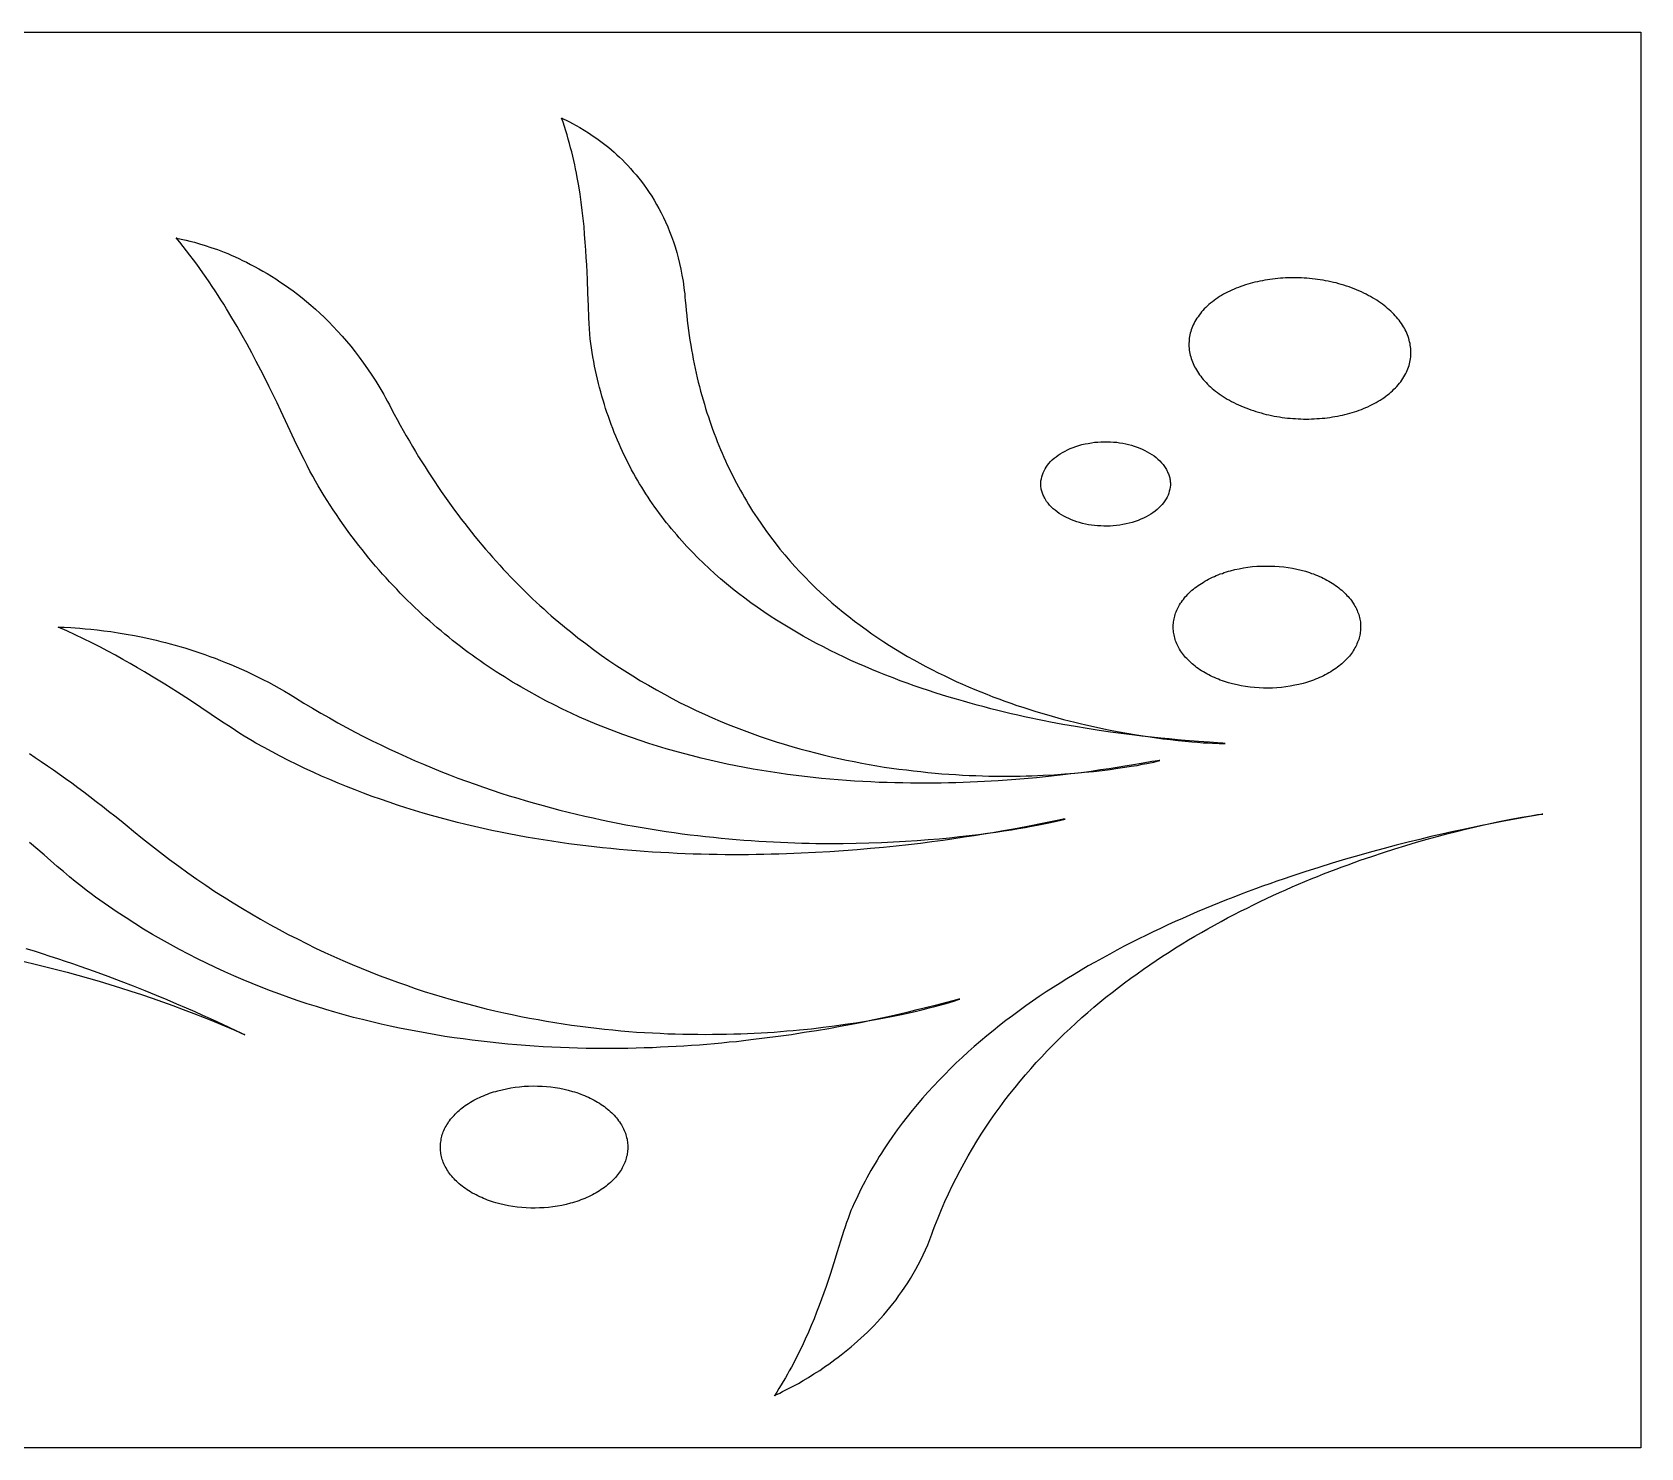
# Model space of a CAD drawing. Extents: x 2.6 to 83.9, y 63.6 to 86.7.
# Drawn here: x 71.12 to 83.62, y 75.65 to 86.65 of the extents above; entities that cross this region are included whole.
import ezdxf

# ---------------------------------------------------------------- set-up
doc = ezdxf.new("R2010")
doc.units = 0
doc.layers.add('IMPORT_-_LAMP', color=18, linetype='CONTINUOUS')

msp = doc.modelspace()

# ---------------------------------------------------------------- linework, layer by layer
at = {"layer": 'IMPORT_-_LAMP'}
for points in [[(22.867, 75.651), (22.867, 76.119), (2.617, 76.119), (2.617, 78.951), (2.617, 83.351), (2.617, 86.183), (22.867, 86.183), (22.867, 86.651), (43.117, 86.651), (43.117, 86.183), (63.367, 86.183), (63.367, 86.651), (83.617, 86.651), (83.617, 75.651), (63.367, 75.651), (63.367, 76.119), (43.117, 76.119), (43.117, 75.651)], [(76.193, 84.567), (76.197, 84.528), (76.201, 84.488), (76.205, 84.449), (76.209, 84.41), (76.214, 84.371), (76.219, 84.333), (76.224, 84.295), (76.23, 84.257), (76.236, 84.22), (76.243, 84.183), (76.249, 84.146), (76.256, 84.11), (76.263, 84.073), (76.271, 84.037), (76.279, 84.002), (76.287, 83.966), (76.295, 83.931), (76.304, 83.897), (76.313, 83.862), (76.322, 83.828), (76.332, 83.794), (76.342, 83.76), (76.352, 83.727), (76.362, 83.694), (76.373, 83.661), (76.384, 83.629), (76.395, 83.597), (76.406, 83.565), (76.418, 83.533), (76.43, 83.502), (76.442, 83.47), (76.454, 83.44), (76.467, 83.409), (76.48, 83.379), (76.493, 83.349), (76.506, 83.319), (76.52, 83.289), (76.534, 83.26), (76.548, 83.231), (76.562, 83.203), (76.577, 83.174), (76.592, 83.146), (76.607, 83.118), (76.622, 83.09), (76.637, 83.063), (76.653, 83.036), (76.669, 83.009), (76.685, 82.982), (76.701, 82.956), (76.717, 82.93), (76.751, 82.878), (76.785, 82.827), (76.82, 82.778), (76.856, 82.729), (76.892, 82.682), (76.929, 82.635), (76.967, 82.589), (77.005, 82.544), (77.044, 82.5), (77.084, 82.457), (77.124, 82.415), (77.165, 82.374), (77.206, 82.334), (77.248, 82.294), (77.29, 82.256), (77.333, 82.218), (77.376, 82.181), (77.419, 82.145), (77.463, 82.11), (77.508, 82.075), (77.552, 82.042), (77.598, 82.009), (77.643, 81.977), (77.689, 81.946), (77.735, 81.915), (77.781, 81.886), (77.827, 81.857), (77.874, 81.828), (77.921, 81.801), (77.968, 81.774), (78.015, 81.748), (78.062, 81.723), (78.109, 81.698), (78.157, 81.674), (78.204, 81.651), (78.252, 81.628), (78.299, 81.606), (78.347, 81.585), (78.394, 81.564), (78.442, 81.544), (78.489, 81.525), (78.536, 81.506), (78.583, 81.487), (78.63, 81.47), (78.677, 81.453), (78.724, 81.436), (78.77, 81.42), (78.817, 81.405), (78.863, 81.39), (78.909, 81.376), (78.954, 81.362), (78.999, 81.348), (79.044, 81.336), (79.088, 81.323), (79.132, 81.311), (79.176, 81.3), (79.219, 81.289), (79.262, 81.279), (79.305, 81.269), (79.388, 81.25), (79.469, 81.233), (79.548, 81.217), (79.625, 81.203), (79.698, 81.191), (79.77, 81.18), (79.838, 81.17), (79.903, 81.161), (79.964, 81.154), (80.022, 81.147), (80.077, 81.142), (80.128, 81.137), (80.174, 81.133), (80.217, 81.13), (80.255, 81.128), (80.289, 81.126), (80.342, 81.124), (80.375, 81.123), (80.387, 81.123), (80.385, 81.124), (80.381, 81.125), (80.37, 81.126), (80.329, 81.129), (80.265, 81.134), (80.18, 81.14), (80.076, 81.148), (80.017, 81.153), (79.954, 81.159), (79.887, 81.165), (79.816, 81.173), (79.741, 81.181), (79.662, 81.19), (79.581, 81.201), (79.496, 81.213), (79.408, 81.225), (79.317, 81.24), (79.224, 81.255), (79.128, 81.272), (79.03, 81.29), (78.981, 81.3), (78.931, 81.31), (78.88, 81.321), (78.829, 81.332), (78.777, 81.344), (78.725, 81.355), (78.673, 81.368), (78.621, 81.381), (78.568, 81.394), (78.515, 81.408), (78.461, 81.422), (78.408, 81.437), (78.354, 81.452), (78.3, 81.467), (78.245, 81.484), (78.191, 81.5), (78.136, 81.518), (78.082, 81.536), (78.027, 81.554), (77.972, 81.573), (77.918, 81.592), (77.863, 81.612), (77.808, 81.633), (77.753, 81.654), (77.699, 81.676), (77.644, 81.699), (77.59, 81.722), (77.535, 81.745), (77.481, 81.77), (77.427, 81.795), (77.373, 81.82), (77.32, 81.847), (77.267, 81.874), (77.214, 81.901), (77.161, 81.929), (77.109, 81.959), (77.057, 81.988), (77.005, 82.019), (76.954, 82.05), (76.903, 82.082), (76.852, 82.114), (76.803, 82.148), (76.753, 82.182), (76.704, 82.217), (76.656, 82.253), (76.608, 82.289), (76.561, 82.326), (76.514, 82.364), (76.468, 82.403), (76.423, 82.443), (76.379, 82.483), (76.335, 82.525), (76.291, 82.567), (76.249, 82.61), (76.207, 82.654), (76.167, 82.699), (76.147, 82.722), (76.127, 82.744), (76.107, 82.768), (76.087, 82.791), (76.068, 82.815), (76.049, 82.838), (76.03, 82.863), (76.012, 82.887), (75.993, 82.911), (75.975, 82.936), (75.957, 82.961), (75.94, 82.986), (75.922, 83.012), (75.905, 83.037), (75.888, 83.063), (75.872, 83.089), (75.855, 83.116), (75.839, 83.142), (75.823, 83.169), (75.808, 83.196), (75.792, 83.224), (75.777, 83.251), (75.762, 83.279), (75.748, 83.307), (75.734, 83.336), (75.72, 83.364), (75.706, 83.393), (75.693, 83.422), (75.68, 83.451), (75.667, 83.481), (75.654, 83.511), (75.642, 83.541), (75.63, 83.571), (75.618, 83.602), (75.607, 83.633), (75.596, 83.664), (75.585, 83.695), (75.575, 83.727), (75.565, 83.759), (75.555, 83.791), (75.546, 83.823), (75.537, 83.856), (75.528, 83.889), (75.52, 83.922), (75.511, 83.955), (75.504, 83.989), (75.496, 84.023), (75.489, 84.057), (75.483, 84.092), (75.476, 84.127), (75.47, 84.162), (75.465, 84.197), (75.46, 84.231), (75.456, 84.267), (75.452, 84.305), (75.449, 84.345), (75.447, 84.387), (75.445, 84.431), (75.441, 84.524), (75.437, 84.624), (75.433, 84.73), (75.428, 84.842), (75.425, 84.899), (75.421, 84.958), (75.417, 85.018), (75.412, 85.078), (75.407, 85.14), (75.4, 85.202), (75.393, 85.265), (75.385, 85.329), (75.376, 85.393), (75.366, 85.458), (75.354, 85.523), (75.348, 85.556), (75.341, 85.589), (75.335, 85.621), (75.327, 85.654), (75.32, 85.687), (75.312, 85.72), (75.303, 85.753), (75.295, 85.786), (75.285, 85.819), (75.276, 85.852), (75.266, 85.885), (75.256, 85.918), (75.245, 85.951), (75.233, 85.984), (75.237, 85.982), (75.245, 85.978), (75.274, 85.964), (75.294, 85.954), (75.318, 85.941), (75.345, 85.927), (75.375, 85.91), (75.407, 85.89), (75.442, 85.868), (75.46, 85.857), (75.479, 85.844), (75.498, 85.831), (75.518, 85.817), (75.538, 85.802), (75.558, 85.787), (75.578, 85.77), (75.599, 85.754), (75.62, 85.736), (75.641, 85.718), (75.662, 85.699), (75.683, 85.679), (75.705, 85.658), (75.726, 85.637), (75.747, 85.614), (75.769, 85.591), (75.79, 85.567), (75.811, 85.543), (75.832, 85.517), (75.853, 85.49), (75.873, 85.463), (75.893, 85.435), (75.913, 85.406), (75.933, 85.376), (75.952, 85.345), (75.971, 85.313), (75.989, 85.28), (76.007, 85.246), (76.024, 85.211), (76.041, 85.176), (76.057, 85.139), (76.072, 85.101), (76.087, 85.063), (76.101, 85.023), (76.114, 84.982), (76.127, 84.94), (76.138, 84.898), (76.149, 84.854), (76.159, 84.809), (76.168, 84.763), (76.176, 84.716), (76.183, 84.667), (76.186, 84.643), (76.189, 84.618), (76.191, 84.593)], [(73.91, 83.727), (73.933, 83.684), (73.956, 83.641), (73.979, 83.598), (74.003, 83.556), (74.026, 83.514), (74.05, 83.473), (74.074, 83.432), (74.098, 83.392), (74.122, 83.352), (74.147, 83.312), (74.172, 83.273), (74.196, 83.234), (74.221, 83.196), (74.247, 83.158), (74.272, 83.12), (74.297, 83.083), (74.323, 83.046), (74.349, 83.01), (74.375, 82.974), (74.401, 82.938), (74.427, 82.903), (74.453, 82.868), (74.48, 82.833), (74.506, 82.799), (74.533, 82.766), (74.56, 82.732), (74.587, 82.699), (74.614, 82.667), (74.642, 82.635), (74.669, 82.603), (74.697, 82.571), (74.724, 82.54), (74.752, 82.51), (74.78, 82.479), (74.808, 82.449), (74.836, 82.42), (74.865, 82.39), (74.893, 82.361), (74.921, 82.333), (74.95, 82.305), (74.979, 82.277), (75.007, 82.249), (75.036, 82.222), (75.065, 82.195), (75.094, 82.169), (75.124, 82.143), (75.153, 82.117), (75.182, 82.091), (75.212, 82.066), (75.241, 82.042), (75.271, 82.017), (75.301, 81.993), (75.36, 81.946), (75.42, 81.9), (75.48, 81.855), (75.541, 81.811), (75.601, 81.769), (75.662, 81.728), (75.723, 81.688), (75.785, 81.649), (75.846, 81.612), (75.908, 81.576), (75.969, 81.54), (76.031, 81.506), (76.093, 81.473), (76.155, 81.441), (76.217, 81.411), (76.279, 81.381), (76.342, 81.352), (76.404, 81.324), (76.466, 81.298), (76.528, 81.272), (76.59, 81.247), (76.652, 81.224), (76.714, 81.201), (76.776, 81.179), (76.838, 81.158), (76.9, 81.138), (76.961, 81.119), (77.022, 81.1), (77.084, 81.083), (77.145, 81.066), (77.205, 81.05), (77.266, 81.035), (77.326, 81.021), (77.386, 81.007), (77.446, 80.995), (77.505, 80.983), (77.564, 80.971), (77.623, 80.961), (77.681, 80.951), (77.739, 80.941), (77.797, 80.933), (77.854, 80.925), (77.911, 80.918), (77.967, 80.911), (78.023, 80.905), (78.079, 80.899), (78.134, 80.894), (78.188, 80.889), (78.242, 80.885), (78.295, 80.882), (78.348, 80.879), (78.4, 80.876), (78.452, 80.874), (78.503, 80.873), (78.553, 80.871), (78.603, 80.871), (78.652, 80.87), (78.7, 80.87), (78.748, 80.87), (78.795, 80.871), (78.841, 80.872), (78.886, 80.873), (78.931, 80.875), (78.975, 80.877), (79.06, 80.881), (79.142, 80.887), (79.22, 80.893), (79.295, 80.9), (79.366, 80.907), (79.432, 80.915), (79.495, 80.923), (79.554, 80.931), (79.608, 80.939), (79.658, 80.947), (79.703, 80.954), (79.743, 80.962), (79.779, 80.969), (79.835, 80.98), (79.869, 80.988), (79.881, 80.991), (79.878, 80.992), (79.874, 80.992), (79.862, 80.99), (79.843, 80.987), (79.818, 80.983), (79.75, 80.971), (79.661, 80.956), (79.608, 80.947), (79.55, 80.938), (79.487, 80.928), (79.42, 80.918), (79.347, 80.907), (79.271, 80.897), (79.19, 80.887), (79.105, 80.877), (79.016, 80.867), (78.923, 80.858), (78.827, 80.849), (78.727, 80.841), (78.624, 80.834), (78.571, 80.831), (78.517, 80.828), (78.463, 80.825), (78.408, 80.823), (78.352, 80.82), (78.296, 80.819), (78.239, 80.817), (78.181, 80.816), (78.123, 80.815), (78.064, 80.815), (78.004, 80.815), (77.944, 80.816), (77.884, 80.817), (77.822, 80.818), (77.761, 80.82), (77.699, 80.822), (77.636, 80.825), (77.573, 80.828), (77.509, 80.832), (77.445, 80.837), (77.381, 80.842), (77.316, 80.847), (77.251, 80.853), (77.186, 80.86), (77.12, 80.867), (77.055, 80.875), (76.988, 80.884), (76.922, 80.893), (76.855, 80.903), (76.788, 80.914), (76.721, 80.925), (76.654, 80.938), (76.587, 80.95), (76.519, 80.964), (76.452, 80.979), (76.384, 80.994), (76.316, 81.01), (76.249, 81.027), (76.181, 81.045), (76.113, 81.063), (76.045, 81.083), (75.978, 81.103), (75.91, 81.124), (75.842, 81.147), (75.775, 81.17), (75.708, 81.194), (75.64, 81.219), (75.573, 81.245), (75.506, 81.272), (75.44, 81.3), (75.373, 81.329), (75.307, 81.359), (75.241, 81.391), (75.175, 81.423), (75.11, 81.456), (75.045, 81.491), (74.98, 81.527), (74.916, 81.563), (74.884, 81.582), (74.852, 81.601), (74.82, 81.621), (74.788, 81.641), (74.757, 81.661), (74.725, 81.681), (74.694, 81.702), (74.662, 81.723), (74.631, 81.744), (74.6, 81.765), (74.569, 81.787), (74.538, 81.809), (74.508, 81.832), (74.477, 81.855), (74.447, 81.878), (74.416, 81.901), (74.386, 81.925), (74.356, 81.949), (74.326, 81.974), (74.296, 81.998), (74.267, 82.023), (74.237, 82.049), (74.208, 82.074), (74.179, 82.101), (74.15, 82.127), (74.121, 82.154), (74.092, 82.181), (74.064, 82.208), (74.036, 82.236), (74.007, 82.264), (73.979, 82.293), (73.952, 82.322), (73.924, 82.351), (73.896, 82.38), (73.869, 82.41), (73.842, 82.44), (73.815, 82.471), (73.788, 82.502), (73.762, 82.533), (73.735, 82.565), (73.709, 82.597), (73.683, 82.63), (73.658, 82.663), (73.632, 82.696), (73.607, 82.729), (73.581, 82.763), (73.557, 82.798), (73.532, 82.833), (73.507, 82.868), (73.483, 82.903), (73.459, 82.939), (73.435, 82.975), (73.412, 83.012), (73.388, 83.049), (73.365, 83.087), (73.342, 83.125), (73.321, 83.161), (73.299, 83.2), (73.277, 83.241), (73.255, 83.285), (73.232, 83.331), (73.208, 83.379), (73.159, 83.482), (73.107, 83.593), (73.051, 83.709), (73.022, 83.77), (72.992, 83.832), (72.961, 83.895), (72.929, 83.96), (72.896, 84.025), (72.861, 84.091), (72.826, 84.159), (72.789, 84.226), (72.751, 84.295), (72.712, 84.363), (72.672, 84.432), (72.63, 84.502), (72.608, 84.537), (72.586, 84.571), (72.564, 84.606), (72.541, 84.641), (72.518, 84.676), (72.495, 84.71), (72.471, 84.745), (72.447, 84.78), (72.423, 84.814), (72.398, 84.848), (72.372, 84.883), (72.346, 84.917), (72.32, 84.951), (72.294, 84.985), (72.267, 85.019), (72.239, 85.052), (72.241, 85.052), (72.244, 85.051), (72.254, 85.048), (72.29, 85.04), (72.316, 85.035), (72.346, 85.027), (72.381, 85.018), (72.42, 85.007), (72.463, 84.994), (72.509, 84.979), (72.534, 84.97), (72.559, 84.961), (72.585, 84.951), (72.612, 84.941), (72.639, 84.93), (72.667, 84.918), (72.696, 84.905), (72.725, 84.892), (72.755, 84.878), (72.786, 84.863), (72.817, 84.847), (72.848, 84.831), (72.88, 84.813), (72.913, 84.795), (72.945, 84.776), (72.978, 84.756), (73.012, 84.734), (73.045, 84.712), (73.079, 84.689), (73.113, 84.665), (73.148, 84.64), (73.182, 84.614), (73.217, 84.587), (73.251, 84.559), (73.286, 84.529), (73.321, 84.499), (73.355, 84.467), (73.39, 84.434), (73.424, 84.4), (73.459, 84.364), (73.493, 84.328), (73.527, 84.29), (73.561, 84.251), (73.595, 84.21), (73.628, 84.168), (73.661, 84.125), (73.694, 84.08), (73.726, 84.034), (73.758, 83.987), (73.789, 83.938), (73.805, 83.913), (73.82, 83.887), (73.836, 83.862), (73.851, 83.836), (73.866, 83.809), (73.881, 83.782), (73.896, 83.755)], [(81.427, 84.641), (81.408, 84.649), (81.389, 84.657), (81.369, 84.664), (81.35, 84.672), (81.33, 84.678), (81.31, 84.685), (81.29, 84.691), (81.27, 84.696), (81.25, 84.702), (81.23, 84.707), (81.209, 84.711), (81.189, 84.716), (81.168, 84.72), (81.148, 84.724), (81.127, 84.727), (81.106, 84.73), (81.086, 84.733), (81.065, 84.735), (81.044, 84.737), (81.023, 84.739), (81.002, 84.74), (80.982, 84.742), (80.961, 84.742), (80.94, 84.743), (80.919, 84.743), (80.899, 84.743), (80.878, 84.742), (80.857, 84.742), (80.837, 84.74), (80.817, 84.739), (80.796, 84.737), (80.776, 84.735), (80.756, 84.733), (80.736, 84.73), (80.716, 84.727), (80.696, 84.724), (80.677, 84.72), (80.657, 84.717), (80.638, 84.712), (80.619, 84.708), (80.6, 84.703), (80.581, 84.698), (80.563, 84.693), (80.545, 84.687), (80.526, 84.681), (80.509, 84.675), (80.491, 84.668), (80.474, 84.661), (80.457, 84.654), (80.44, 84.647), (80.423, 84.639), (80.407, 84.631), (80.391, 84.623), (80.375, 84.614), (80.36, 84.605), (80.345, 84.596), (80.33, 84.586), (80.316, 84.577), (80.302, 84.567), (80.289, 84.556), (80.275, 84.546), (80.262, 84.535), (80.25, 84.524), (80.238, 84.512), (80.226, 84.501), (80.215, 84.489), (80.205, 84.477), (80.195, 84.465), (80.185, 84.453), (80.177, 84.44), (80.168, 84.428), (80.16, 84.416), (80.153, 84.403), (80.146, 84.39), (80.14, 84.378), (80.134, 84.365), (80.129, 84.352), (80.125, 84.339), (80.121, 84.326), (80.117, 84.313), (80.114, 84.3), (80.111, 84.287), (80.109, 84.274), (80.108, 84.261), (80.107, 84.247), (80.106, 84.234), (80.106, 84.221), (80.106, 84.208), (80.107, 84.195), (80.109, 84.181), (80.111, 84.168), (80.113, 84.155), (80.116, 84.142), (80.12, 84.129), (80.123, 84.116), (80.128, 84.103), (80.133, 84.09), (80.138, 84.077), (80.144, 84.064), (80.15, 84.051), (80.157, 84.039), (80.164, 84.026), (80.172, 84.014), (80.18, 84.001), (80.189, 83.989), (80.198, 83.977), (80.207, 83.964), (80.217, 83.952), (80.228, 83.941), (80.239, 83.929), (80.25, 83.917), (80.262, 83.906), (80.274, 83.895), (80.287, 83.883), (80.3, 83.872), (80.314, 83.862), (80.328, 83.851), (80.342, 83.84), (80.357, 83.83), (80.372, 83.82), (80.388, 83.81), (80.404, 83.8), (80.421, 83.791), (80.438, 83.782), (80.455, 83.773), (80.473, 83.764), (80.492, 83.755), (80.51, 83.747), (80.529, 83.739), (80.549, 83.731), (80.568, 83.724), (80.587, 83.717), (80.607, 83.71), (80.627, 83.704), (80.647, 83.698), (80.667, 83.692), (80.687, 83.686), (80.707, 83.681), (80.728, 83.677), (80.748, 83.672), (80.769, 83.668), (80.789, 83.665), (80.81, 83.661), (80.831, 83.658), (80.851, 83.655), (80.872, 83.653), (80.893, 83.651), (80.914, 83.649), (80.935, 83.648), (80.956, 83.647), (80.976, 83.646), (80.997, 83.645), (81.018, 83.645), (81.038, 83.645), (81.059, 83.646), (81.08, 83.647), (81.1, 83.648), (81.121, 83.649), (81.141, 83.651), (81.161, 83.653), (81.181, 83.655), (81.201, 83.658), (81.221, 83.661), (81.241, 83.664), (81.26, 83.668), (81.28, 83.672), (81.299, 83.676), (81.318, 83.68), (81.337, 83.685), (81.356, 83.69), (81.374, 83.695), (81.393, 83.701), (81.411, 83.707), (81.428, 83.713), (81.446, 83.72), (81.463, 83.727), (81.48, 83.734), (81.497, 83.741), (81.514, 83.749), (81.53, 83.757), (81.546, 83.766), (81.562, 83.774), (81.577, 83.783), (81.592, 83.792), (81.607, 83.802), (81.621, 83.811), (81.635, 83.822), (81.649, 83.832), (81.662, 83.842), (81.675, 83.853), (81.687, 83.864), (81.699, 83.876), (81.711, 83.888), (81.722, 83.899), (81.732, 83.911), (81.742, 83.923), (81.752, 83.935), (81.761, 83.948), (81.769, 83.96), (81.777, 83.973), (81.784, 83.985), (81.791, 83.998), (81.797, 84.01), (81.803, 84.023), (81.808, 84.036), (81.812, 84.049), (81.817, 84.062), (81.82, 84.075), (81.823, 84.088), (81.826, 84.101), (81.828, 84.114), (81.829, 84.128), (81.831, 84.141), (81.831, 84.154), (81.831, 84.167), (81.831, 84.18), (81.83, 84.194), (81.828, 84.207), (81.826, 84.22), (81.824, 84.233), (81.821, 84.246), (81.818, 84.259), (81.814, 84.272), (81.809, 84.285), (81.804, 84.298), (81.799, 84.311), (81.793, 84.324), (81.787, 84.337), (81.78, 84.35), (81.773, 84.362), (81.765, 84.375), (81.757, 84.387), (81.748, 84.399), (81.739, 84.412), (81.73, 84.424), (81.72, 84.436), (81.709, 84.448), (81.698, 84.459), (81.687, 84.471), (81.675, 84.482), (81.663, 84.494), (81.65, 84.505), (81.637, 84.516), (81.624, 84.527), (81.609, 84.537), (81.595, 84.548), (81.58, 84.558), (81.565, 84.568), (81.549, 84.578), (81.533, 84.588), (81.516, 84.597), (81.499, 84.606), (81.482, 84.616), (81.464, 84.624), (81.446, 84.633)], [(79.642, 82.835), (79.618, 82.83), (79.593, 82.825), (79.569, 82.821), (79.544, 82.817), (79.519, 82.815), (79.495, 82.813), (79.47, 82.813), (79.446, 82.813), (79.421, 82.814), (79.397, 82.815), (79.373, 82.817), (79.349, 82.821), (79.326, 82.824), (79.303, 82.829), (79.28, 82.834), (79.257, 82.84), (79.236, 82.847), (79.214, 82.854), (79.193, 82.862), (79.173, 82.871), (79.154, 82.88), (79.135, 82.89), (79.116, 82.9), (79.099, 82.912), (79.082, 82.923), (79.066, 82.936), (79.051, 82.948), (79.037, 82.962), (79.024, 82.976), (79.012, 82.99), (79.001, 83.005), (78.991, 83.021), (78.986, 83.029), (78.982, 83.037), (78.978, 83.045), (78.974, 83.053), (78.971, 83.061), (78.968, 83.069), (78.965, 83.077), (78.963, 83.085), (78.961, 83.093), (78.959, 83.101), (78.958, 83.109), (78.957, 83.117), (78.956, 83.125), (78.956, 83.133), (78.956, 83.141), (78.956, 83.149), (78.957, 83.165), (78.96, 83.181), (78.963, 83.197), (78.968, 83.212), (78.974, 83.227), (78.981, 83.242), (78.989, 83.257), (78.998, 83.272), (79.008, 83.286), (79.019, 83.3), (79.032, 83.314), (79.045, 83.327), (79.059, 83.34), (79.074, 83.352), (79.09, 83.364), (79.107, 83.375), (79.125, 83.386), (79.144, 83.396), (79.164, 83.406), (79.185, 83.415), (79.206, 83.424), (79.228, 83.432), (79.251, 83.439), (79.275, 83.446), (79.3, 83.452), (79.324, 83.456), (79.349, 83.46), (79.373, 83.464), (79.398, 83.466), (79.423, 83.468), (79.447, 83.468), (79.472, 83.468), (79.496, 83.468), (79.521, 83.466), (79.545, 83.464), (79.568, 83.46), (79.592, 83.457), (79.615, 83.452), (79.638, 83.447), (79.66, 83.441), (79.682, 83.434), (79.703, 83.427), (79.724, 83.419), (79.744, 83.41), (79.764, 83.401), (79.783, 83.391), (79.801, 83.381), (79.819, 83.37), (79.836, 83.358), (79.851, 83.346), (79.866, 83.333), (79.881, 83.319), (79.894, 83.305), (79.906, 83.291), (79.917, 83.276), (79.927, 83.26), (79.932, 83.252), (79.936, 83.244), (79.94, 83.236), (79.943, 83.228), (79.947, 83.22), (79.95, 83.212), (79.952, 83.204), (79.955, 83.196), (79.957, 83.188), (79.958, 83.18), (79.96, 83.172), (79.961, 83.164), (79.961, 83.156), (79.962, 83.148), (79.962, 83.14), (79.962, 83.132), (79.96, 83.116), (79.958, 83.1), (79.954, 83.085), (79.95, 83.069), (79.944, 83.054), (79.937, 83.039), (79.929, 83.024), (79.92, 83.009), (79.909, 82.995), (79.898, 82.981), (79.886, 82.968), (79.873, 82.954), (79.859, 82.942), (79.843, 82.929), (79.827, 82.917), (79.81, 82.906), (79.792, 82.895), (79.773, 82.885), (79.754, 82.875), (79.733, 82.866), (79.711, 82.857), (79.689, 82.849), (79.666, 82.842)], [(80.217, 82.376), (80.231, 82.385), (80.245, 82.393), (80.259, 82.4), (80.274, 82.408), (80.289, 82.415), (80.304, 82.422), (80.319, 82.428), (80.334, 82.435), (80.35, 82.441), (80.366, 82.446), (80.381, 82.452), (80.398, 82.457), (80.414, 82.462), (80.43, 82.466), (80.463, 82.475), (80.497, 82.482), (80.531, 82.488), (80.565, 82.494), (80.599, 82.498), (80.634, 82.501), (80.669, 82.503), (80.704, 82.503), (80.739, 82.503), (80.774, 82.502), (80.808, 82.499), (80.843, 82.496), (80.877, 82.491), (80.911, 82.485), (80.945, 82.479), (80.978, 82.471), (81.011, 82.462), (81.027, 82.457), (81.043, 82.452), (81.058, 82.446), (81.074, 82.441), (81.089, 82.435), (81.105, 82.429), (81.12, 82.422), (81.135, 82.415), (81.149, 82.408), (81.164, 82.401), (81.178, 82.394), (81.192, 82.386), (81.206, 82.378), (81.219, 82.369), (81.232, 82.361), (81.245, 82.352), (81.258, 82.343), (81.27, 82.334), (81.282, 82.324), (81.293, 82.315), (81.304, 82.305), (81.315, 82.295), (81.325, 82.285), (81.334, 82.275), (81.344, 82.265), (81.352, 82.255), (81.361, 82.245), (81.369, 82.234), (81.376, 82.223), (81.383, 82.213), (81.39, 82.202), (81.396, 82.191), (81.402, 82.18), (81.408, 82.169), (81.413, 82.158), (81.417, 82.147), (81.421, 82.136), (81.425, 82.125), (81.428, 82.114), (81.431, 82.102), (81.434, 82.091), (81.436, 82.08), (81.438, 82.068), (81.439, 82.057), (81.44, 82.046), (81.44, 82.034), (81.44, 82.023), (81.44, 82.012), (81.439, 82), (81.437, 81.989), (81.436, 81.978), (81.434, 81.966), (81.431, 81.955), (81.428, 81.944), (81.425, 81.932), (81.421, 81.921), (81.417, 81.91), (81.412, 81.899), (81.407, 81.888), (81.402, 81.877), (81.396, 81.866), (81.39, 81.856), (81.383, 81.845), (81.376, 81.834), (81.369, 81.824), (81.361, 81.814), (81.353, 81.803), (81.344, 81.793), (81.335, 81.783), (81.325, 81.773), (81.315, 81.763), (81.305, 81.754), (81.294, 81.744), (81.283, 81.735), (81.272, 81.725), (81.26, 81.716), (81.247, 81.707), (81.235, 81.698), (81.221, 81.69), (81.208, 81.681), (81.194, 81.673), (81.18, 81.665), (81.165, 81.658), (81.151, 81.65), (81.136, 81.643), (81.121, 81.636), (81.106, 81.63), (81.09, 81.623), (81.075, 81.617), (81.059, 81.612), (81.043, 81.606), (81.027, 81.601), (81.011, 81.596), (80.994, 81.591), (80.961, 81.583), (80.928, 81.576), (80.894, 81.569), (80.86, 81.564), (80.825, 81.56), (80.79, 81.557), (80.755, 81.555), (80.72, 81.555), (80.686, 81.555), (80.651, 81.556), (80.616, 81.559), (80.581, 81.562), (80.547, 81.567), (80.513, 81.573), (80.48, 81.579), (80.446, 81.587), (80.414, 81.596), (80.398, 81.601), (80.382, 81.606), (80.366, 81.611), (80.35, 81.617), (80.335, 81.623), (80.32, 81.629), (80.305, 81.636), (80.29, 81.642), (80.275, 81.649), (80.261, 81.657), (80.246, 81.664), (80.232, 81.672), (80.219, 81.68), (80.205, 81.688), (80.192, 81.697), (80.179, 81.706), (80.166, 81.715), (80.154, 81.724), (80.142, 81.734), (80.131, 81.743), (80.12, 81.753), (80.11, 81.763), (80.1, 81.773), (80.09, 81.783), (80.081, 81.793), (80.072, 81.803), (80.064, 81.813), (80.056, 81.824), (80.048, 81.834), (80.041, 81.845), (80.034, 81.856), (80.028, 81.867), (80.022, 81.877), (80.017, 81.888), (80.012, 81.899), (80.007, 81.911), (80.003, 81.922), (79.999, 81.933), (79.996, 81.944), (79.993, 81.955), (79.991, 81.967), (79.989, 81.978), (79.987, 81.989), (79.986, 82.001), (79.985, 82.012), (79.984, 82.024), (79.984, 82.035), (79.985, 82.046), (79.986, 82.058), (79.987, 82.069), (79.989, 82.08), (79.991, 82.092), (79.993, 82.103), (79.996, 82.114), (79.999, 82.125), (80.003, 82.137), (80.007, 82.148), (80.012, 82.159), (80.017, 82.17), (80.022, 82.181), (80.028, 82.191), (80.034, 82.202), (80.041, 82.213), (80.048, 82.223), (80.056, 82.234), (80.063, 82.244), (80.072, 82.255), (80.08, 82.265), (80.09, 82.275), (80.099, 82.285), (80.109, 82.295), (80.119, 82.304), (80.13, 82.314), (80.141, 82.323), (80.153, 82.333), (80.165, 82.342), (80.177, 82.351), (80.19, 82.359), (80.203, 82.368)], [(73.165, 81.479), (73.231, 81.438), (73.297, 81.399), (73.363, 81.36), (73.429, 81.322), (73.495, 81.285), (73.562, 81.249), (73.628, 81.213), (73.695, 81.179), (73.761, 81.145), (73.828, 81.113), (73.895, 81.081), (73.961, 81.05), (74.028, 81.02), (74.095, 80.99), (74.161, 80.962), (74.228, 80.934), (74.295, 80.907), (74.361, 80.881), (74.428, 80.855), (74.494, 80.831), (74.561, 80.807), (74.627, 80.784), (74.693, 80.761), (74.76, 80.739), (74.826, 80.718), (74.892, 80.698), (74.957, 80.678), (75.023, 80.659), (75.089, 80.641), (75.154, 80.624), (75.219, 80.607), (75.284, 80.59), (75.349, 80.575), (75.414, 80.559), (75.478, 80.545), (75.542, 80.531), (75.606, 80.518), (75.67, 80.505), (75.733, 80.493), (75.796, 80.481), (75.859, 80.47), (75.922, 80.46), (75.984, 80.45), (76.046, 80.441), (76.108, 80.432), (76.17, 80.423), (76.231, 80.415), (76.291, 80.408), (76.352, 80.401), (76.412, 80.395), (76.472, 80.389), (76.531, 80.383), (76.59, 80.378), (76.648, 80.373), (76.706, 80.369), (76.764, 80.365), (76.821, 80.362), (76.878, 80.359), (76.934, 80.356), (76.99, 80.354), (77.045, 80.352), (77.1, 80.35), (77.155, 80.349), (77.209, 80.348), (77.262, 80.347), (77.315, 80.347), (77.419, 80.347), (77.521, 80.349), (77.62, 80.351), (77.718, 80.355), (77.812, 80.359), (77.905, 80.364), (77.994, 80.37), (78.081, 80.377), (78.165, 80.384), (78.246, 80.392), (78.325, 80.4), (78.4, 80.409), (78.472, 80.417), (78.541, 80.426), (78.607, 80.436), (78.669, 80.445), (78.728, 80.454), (78.783, 80.463), (78.835, 80.472), (78.883, 80.481), (78.927, 80.489), (79.004, 80.504), (79.066, 80.517), (79.11, 80.528), (79.146, 80.537), (79.141, 80.536), (79.13, 80.535), (79.095, 80.528), (78.967, 80.502), (78.878, 80.484), (78.771, 80.464), (78.712, 80.453), (78.649, 80.442), (78.583, 80.43), (78.512, 80.419), (78.439, 80.407), (78.361, 80.395), (78.281, 80.383), (78.197, 80.371), (78.11, 80.36), (78.021, 80.348), (77.928, 80.337), (77.832, 80.327), (77.734, 80.317), (77.633, 80.307), (77.53, 80.298), (77.424, 80.29), (77.316, 80.283), (77.206, 80.276), (77.093, 80.271), (76.979, 80.266), (76.921, 80.264), (76.862, 80.263), (76.804, 80.262), (76.744, 80.261), (76.685, 80.26), (76.624, 80.26), (76.564, 80.26), (76.503, 80.26), (76.442, 80.261), (76.38, 80.262), (76.318, 80.263), (76.256, 80.265), (76.193, 80.267), (76.13, 80.27), (76.067, 80.273), (76.003, 80.276), (75.939, 80.28), (75.875, 80.285), (75.811, 80.289), (75.746, 80.295), (75.681, 80.3), (75.616, 80.307), (75.551, 80.313), (75.486, 80.32), (75.42, 80.328), (75.354, 80.336), (75.288, 80.345), (75.222, 80.354), (75.156, 80.364), (75.09, 80.374), (75.023, 80.385), (74.957, 80.397), (74.89, 80.409), (74.824, 80.422), (74.757, 80.435), (74.69, 80.449), (74.624, 80.463), (74.557, 80.479), (74.49, 80.494), (74.423, 80.511), (74.357, 80.528), (74.29, 80.546), (74.223, 80.564), (74.157, 80.583), (74.09, 80.603), (74.024, 80.624), (73.958, 80.645), (73.892, 80.667), (73.825, 80.69), (73.76, 80.713), (73.694, 80.738), (73.628, 80.763), (73.563, 80.789), (73.498, 80.815), (73.433, 80.843), (73.368, 80.871), (73.303, 80.9), (73.239, 80.93), (73.175, 80.961), (73.111, 80.992), (73.047, 81.025), (72.984, 81.058), (72.921, 81.092), (72.858, 81.127), (72.829, 81.144), (72.799, 81.162), (72.767, 81.182), (72.734, 81.202), (72.665, 81.247), (72.592, 81.296), (72.429, 81.404), (72.341, 81.462), (72.248, 81.523), (72.199, 81.554), (72.15, 81.585), (72.099, 81.617), (72.046, 81.648), (71.993, 81.68), (71.938, 81.713), (71.882, 81.745), (71.825, 81.777), (71.766, 81.809), (71.707, 81.842), (71.645, 81.874), (71.583, 81.905), (71.519, 81.937), (71.454, 81.968), (71.388, 81.999), (71.321, 82.029), (71.325, 82.029), (71.334, 82.028), (71.368, 82.027), (71.421, 82.024), (71.454, 82.022), (71.491, 82.02), (71.531, 82.016), (71.576, 82.012), (71.624, 82.007), (71.676, 82), (71.731, 81.993), (71.789, 81.984), (71.85, 81.974), (71.914, 81.962), (71.98, 81.949), (72.014, 81.942), (72.049, 81.934), (72.084, 81.926), (72.119, 81.917), (72.156, 81.908), (72.192, 81.898), (72.23, 81.888), (72.267, 81.877), (72.305, 81.866), (72.344, 81.854), (72.383, 81.841), (72.422, 81.828), (72.461, 81.815), (72.501, 81.801), (72.541, 81.786), (72.582, 81.77), (72.623, 81.754), (72.664, 81.737), (72.705, 81.72), (72.746, 81.702), (72.788, 81.683), (72.829, 81.663), (72.871, 81.643), (72.913, 81.622), (72.955, 81.6), (72.997, 81.577), (73.039, 81.554), (73.081, 81.53), (73.123, 81.505)], [(78.108, 77.31), (78.12, 77.342), (78.133, 77.375), (78.145, 77.407), (78.158, 77.439), (78.184, 77.502), (78.211, 77.564), (78.239, 77.625), (78.267, 77.686), (78.297, 77.746), (78.328, 77.805), (78.359, 77.863), (78.392, 77.92), (78.425, 77.977), (78.458, 78.033), (78.493, 78.088), (78.529, 78.142), (78.565, 78.196), (78.602, 78.249), (78.639, 78.301), (78.677, 78.352), (78.716, 78.402), (78.756, 78.452), (78.796, 78.501), (78.837, 78.55), (78.878, 78.597), (78.92, 78.644), (78.963, 78.69), (79.006, 78.736), (79.05, 78.78), (79.094, 78.824), (79.138, 78.868), (79.183, 78.91), (79.229, 78.952), (79.275, 78.994), (79.321, 79.034), (79.368, 79.074), (79.415, 79.113), (79.462, 79.152), (79.51, 79.19), (79.558, 79.227), (79.607, 79.264), (79.655, 79.3), (79.704, 79.335), (79.754, 79.37), (79.803, 79.404), (79.853, 79.438), (79.902, 79.471), (79.952, 79.503), (80.002, 79.535), (80.053, 79.566), (80.103, 79.597), (80.153, 79.626), (80.204, 79.656), (80.254, 79.685), (80.305, 79.713), (80.356, 79.74), (80.406, 79.768), (80.457, 79.794), (80.507, 79.82), (80.558, 79.845), (80.608, 79.87), (80.659, 79.895), (80.709, 79.919), (80.759, 79.942), (80.809, 79.965), (80.859, 79.987), (80.909, 80.009), (80.958, 80.03), (81.007, 80.051), (81.056, 80.071), (81.105, 80.091), (81.153, 80.11), (81.201, 80.129), (81.249, 80.147), (81.297, 80.165), (81.344, 80.182), (81.437, 80.216), (81.528, 80.247), (81.618, 80.277), (81.706, 80.305), (81.792, 80.332), (81.875, 80.357), (81.956, 80.38), (82.035, 80.402), (82.111, 80.422), (82.184, 80.441), (82.255, 80.458), (82.322, 80.474), (82.386, 80.489), (82.446, 80.502), (82.503, 80.514), (82.556, 80.525), (82.606, 80.535), (82.692, 80.551), (82.762, 80.563), (82.813, 80.571), (82.845, 80.575), (82.856, 80.576), (82.85, 80.575), (82.839, 80.572), (82.799, 80.565), (82.737, 80.554), (82.655, 80.539), (82.554, 80.52), (82.435, 80.497), (82.37, 80.484), (82.3, 80.469), (82.227, 80.454), (82.15, 80.437), (82.07, 80.419), (81.986, 80.4), (81.899, 80.379), (81.81, 80.357), (81.717, 80.333), (81.623, 80.309), (81.525, 80.282), (81.426, 80.254), (81.324, 80.225), (81.22, 80.194), (81.115, 80.161), (81.008, 80.127), (80.899, 80.091), (80.845, 80.073), (80.789, 80.054), (80.734, 80.034), (80.679, 80.014), (80.623, 79.994), (80.567, 79.973), (80.511, 79.952), (80.454, 79.93), (80.398, 79.908), (80.341, 79.885), (80.285, 79.862), (80.228, 79.839), (80.171, 79.815), (80.114, 79.79), (80.057, 79.765), (80, 79.74), (79.943, 79.714), (79.886, 79.687), (79.829, 79.66), (79.772, 79.633), (79.716, 79.605), (79.659, 79.577), (79.603, 79.548), (79.547, 79.518), (79.491, 79.488), (79.435, 79.457), (79.379, 79.426), (79.324, 79.395), (79.268, 79.362), (79.214, 79.33), (79.159, 79.296), (79.105, 79.262), (79.051, 79.228), (78.998, 79.193), (78.944, 79.157), (78.892, 79.121), (78.839, 79.085), (78.788, 79.047), (78.736, 79.009), (78.685, 78.971), (78.635, 78.932), (78.585, 78.892), (78.536, 78.852), (78.487, 78.811), (78.439, 78.77), (78.392, 78.728), (78.345, 78.685), (78.299, 78.642), (78.254, 78.598), (78.209, 78.553), (78.165, 78.508), (78.122, 78.462), (78.079, 78.415), (78.037, 78.368), (77.996, 78.32), (77.956, 78.272), (77.917, 78.223), (77.879, 78.173), (77.841, 78.123), (77.804, 78.071), (77.769, 78.02), (77.734, 77.967), (77.717, 77.941), (77.7, 77.914), (77.684, 77.887), (77.668, 77.86), (77.652, 77.833), (77.636, 77.805), (77.62, 77.778), (77.605, 77.75), (77.59, 77.722), (77.576, 77.694), (77.561, 77.666), (77.547, 77.638), (77.533, 77.609), (77.52, 77.58), (77.506, 77.551), (77.493, 77.522), (77.481, 77.494), (77.47, 77.465), (77.458, 77.434), (77.447, 77.401), (77.435, 77.367), (77.423, 77.332), (77.399, 77.256), (77.374, 77.175), (77.347, 77.089), (77.319, 76.999), (77.303, 76.952), (77.287, 76.905), (77.27, 76.856), (77.252, 76.807), (77.234, 76.756), (77.214, 76.705), (77.194, 76.654), (77.172, 76.602), (77.15, 76.549), (77.126, 76.495), (77.101, 76.442), (77.074, 76.387), (77.047, 76.333), (77.018, 76.278), (77.002, 76.25), (76.987, 76.223), (76.971, 76.195), (76.955, 76.167), (76.938, 76.14), (76.921, 76.112), (76.904, 76.084), (76.886, 76.056), (76.889, 76.059), (76.898, 76.063), (76.929, 76.077), (76.95, 76.088), (76.976, 76.101), (77.005, 76.116), (77.037, 76.133), (77.072, 76.152), (77.11, 76.174), (77.15, 76.198), (77.193, 76.225), (77.238, 76.253), (77.261, 76.269), (77.284, 76.285), (77.308, 76.301), (77.332, 76.319), (77.356, 76.337), (77.381, 76.355), (77.406, 76.374), (77.431, 76.394), (77.456, 76.414), (77.482, 76.436), (77.507, 76.457), (77.532, 76.48), (77.558, 76.503), (77.584, 76.527), (77.609, 76.551), (77.634, 76.576), (77.66, 76.602), (77.685, 76.628), (77.71, 76.656), (77.735, 76.684), (77.759, 76.712), (77.783, 76.741), (77.807, 76.771), (77.831, 76.802), (77.854, 76.834), (77.877, 76.866), (77.9, 76.899), (77.922, 76.932), (77.943, 76.967), (77.964, 77.002), (77.984, 77.038), (78.004, 77.074), (78.023, 77.112), (78.042, 77.15), (78.06, 77.189), (78.077, 77.228), (78.093, 77.269)], [(74.524, 78.336), (74.538, 78.344), (74.552, 78.352), (74.566, 78.36), (74.581, 78.367), (74.596, 78.374), (74.611, 78.381), (74.626, 78.387), (74.641, 78.394), (74.657, 78.4), (74.673, 78.406), (74.688, 78.411), (74.704, 78.416), (74.721, 78.421), (74.737, 78.426), (74.77, 78.434), (74.804, 78.441), (74.838, 78.448), (74.872, 78.453), (74.906, 78.457), (74.941, 78.46), (74.976, 78.462), (75.011, 78.463), (75.046, 78.462), (75.081, 78.461), (75.115, 78.458), (75.15, 78.455), (75.184, 78.45), (75.218, 78.445), (75.252, 78.438), (75.285, 78.43), (75.318, 78.421), (75.334, 78.416), (75.35, 78.411), (75.365, 78.406), (75.381, 78.4), (75.396, 78.394), (75.412, 78.388), (75.427, 78.381), (75.442, 78.375), (75.456, 78.368), (75.471, 78.36), (75.485, 78.353), (75.499, 78.345), (75.513, 78.337), (75.526, 78.329), (75.539, 78.32), (75.552, 78.311), (75.565, 78.302), (75.577, 78.293), (75.589, 78.283), (75.6, 78.274), (75.611, 78.264), (75.622, 78.255), (75.632, 78.245), (75.641, 78.235), (75.651, 78.224), (75.659, 78.214), (75.668, 78.204), (75.676, 78.193), (75.683, 78.183), (75.69, 78.172), (75.697, 78.161), (75.703, 78.151), (75.709, 78.14), (75.715, 78.129), (75.72, 78.118), (75.724, 78.107), (75.728, 78.095), (75.732, 78.084), (75.735, 78.073), (75.738, 78.062), (75.741, 78.05), (75.743, 78.039), (75.745, 78.028), (75.746, 78.016), (75.747, 78.005), (75.747, 77.994), (75.747, 77.982), (75.747, 77.971), (75.746, 77.959), (75.744, 77.948), (75.743, 77.937), (75.741, 77.925), (75.738, 77.914), (75.735, 77.903), (75.732, 77.892), (75.728, 77.881), (75.724, 77.869), (75.719, 77.858), (75.714, 77.847), (75.709, 77.837), (75.703, 77.826), (75.697, 77.815), (75.69, 77.804), (75.683, 77.794), (75.676, 77.783), (75.668, 77.773), (75.66, 77.763), (75.651, 77.752), (75.642, 77.742), (75.632, 77.732), (75.622, 77.722), (75.612, 77.713), (75.601, 77.703), (75.59, 77.694), (75.579, 77.685), (75.567, 77.675), (75.554, 77.667), (75.541, 77.658), (75.528, 77.649), (75.515, 77.641), (75.501, 77.632), (75.487, 77.624), (75.472, 77.617), (75.458, 77.609), (75.443, 77.602), (75.428, 77.595), (75.413, 77.589), (75.397, 77.583), (75.382, 77.577), (75.366, 77.571), (75.35, 77.565), (75.334, 77.56), (75.318, 77.555), (75.301, 77.551), (75.268, 77.542), (75.235, 77.535), (75.201, 77.529), (75.166, 77.523), (75.132, 77.519), (75.097, 77.516), (75.062, 77.515), (75.027, 77.514), (74.993, 77.514), (74.958, 77.515), (74.923, 77.518), (74.888, 77.521), (74.854, 77.526), (74.82, 77.532), (74.787, 77.539), (74.753, 77.546), (74.721, 77.555), (74.705, 77.56), (74.689, 77.565), (74.673, 77.571), (74.657, 77.576), (74.642, 77.582), (74.627, 77.589), (74.612, 77.595), (74.597, 77.602), (74.582, 77.609), (74.568, 77.616), (74.553, 77.624), (74.539, 77.631), (74.526, 77.639), (74.512, 77.648), (74.499, 77.656), (74.486, 77.665), (74.473, 77.674), (74.461, 77.684), (74.449, 77.693), (74.438, 77.702), (74.427, 77.712), (74.417, 77.722), (74.407, 77.732), (74.397, 77.742), (74.388, 77.752), (74.379, 77.762), (74.371, 77.773), (74.363, 77.783), (74.355, 77.794), (74.348, 77.804), (74.341, 77.815), (74.335, 77.826), (74.329, 77.837), (74.324, 77.848), (74.319, 77.859), (74.314, 77.87), (74.31, 77.881), (74.306, 77.892), (74.303, 77.903), (74.3, 77.915), (74.298, 77.926), (74.295, 77.937), (74.294, 77.949), (74.293, 77.96), (74.292, 77.971), (74.291, 77.983), (74.291, 77.994), (74.292, 78.006), (74.293, 78.017), (74.294, 78.028), (74.296, 78.04), (74.298, 78.051), (74.3, 78.062), (74.303, 78.073), (74.306, 78.085), (74.31, 78.096), (74.314, 78.107), (74.319, 78.118), (74.324, 78.129), (74.329, 78.14), (74.335, 78.151), (74.341, 78.161), (74.348, 78.172), (74.355, 78.183), (74.363, 78.193), (74.37, 78.204), (74.379, 78.214), (74.387, 78.224), (74.397, 78.234), (74.406, 78.244), (74.416, 78.254), (74.426, 78.264), (74.437, 78.273), (74.448, 78.283), (74.46, 78.292), (74.472, 78.301), (74.484, 78.31), (74.497, 78.319), (74.51, 78.327)]]:
    msp.add_lwpolyline(points, close=True, dxfattribs=at)
for points in [[(71.098, 81.046), (71.144, 81.015), (71.191, 80.983), (71.238, 80.951), (71.285, 80.918), (71.332, 80.885), (71.379, 80.851), (71.427, 80.817), (71.474, 80.782), (71.522, 80.747), (71.569, 80.711), (71.617, 80.674), (71.665, 80.637), (71.713, 80.599), (71.761, 80.561), (71.81, 80.522), (71.858, 80.483), (71.907, 80.443), (71.977, 80.386), (72.047, 80.33), (72.117, 80.276), (72.187, 80.222), (72.258, 80.17), (72.328, 80.12), (72.399, 80.07), (72.47, 80.022), (72.54, 79.975), (72.611, 79.929), (72.682, 79.885), (72.753, 79.841), (72.824, 79.799), (72.895, 79.758), (72.966, 79.718), (73.038, 79.679), (73.109, 79.641), (73.18, 79.605), (73.251, 79.569), (73.322, 79.534), (73.393, 79.501), (73.463, 79.469), (73.534, 79.437), (73.605, 79.407), (73.675, 79.377), (73.746, 79.349), (73.816, 79.322), (73.887, 79.295), (73.957, 79.27), (74.027, 79.245), (74.096, 79.221), (74.166, 79.198), (74.235, 79.177), (74.305, 79.156), (74.374, 79.135), (74.442, 79.116), (74.511, 79.098), (74.579, 79.08), (74.647, 79.063), (74.715, 79.047), (74.783, 79.032), (74.85, 79.017), (74.917, 79.003), (74.983, 78.99), (75.05, 78.978), (75.116, 78.967), (75.181, 78.956), (75.246, 78.946), (75.311, 78.936), (75.376, 78.927), (75.44, 78.919), (75.504, 78.911), (75.567, 78.904), (75.63, 78.898), (75.692, 78.892), (75.754, 78.887), (75.816, 78.882), (75.877, 78.878), (75.938, 78.875), (75.998, 78.872), (76.057, 78.869), (76.116, 78.867), (76.175, 78.865), (76.233, 78.864), (76.291, 78.864), (76.348, 78.863), (76.404, 78.864), (76.46, 78.864), (76.515, 78.865), (76.57, 78.867), (76.624, 78.868), (76.677, 78.871), (76.73, 78.873), (76.782, 78.876), (76.833, 78.879), (76.884, 78.882), (76.934, 78.886), (76.983, 78.89), (77.032, 78.894), (77.08, 78.899), (77.174, 78.908), (77.265, 78.919), (77.352, 78.93), (77.437, 78.942), (77.518, 78.954), (77.596, 78.967), (77.671, 78.98), (77.742, 78.993), (77.809, 79.006), (77.873, 79.019), (77.933, 79.032), (77.989, 79.045), (78.041, 79.058), (78.089, 79.069), (78.133, 79.081), (78.172, 79.091), (78.239, 79.11), (78.287, 79.124), (78.316, 79.134), (78.326, 79.138), (78.324, 79.137), (78.32, 79.137), (78.309, 79.135), (78.271, 79.125), (78.212, 79.11), (78.134, 79.089), (78.038, 79.064), (77.983, 79.051), (77.924, 79.036), (77.86, 79.021), (77.793, 79.006), (77.721, 78.99), (77.646, 78.974), (77.567, 78.957), (77.484, 78.941), (77.397, 78.925), (77.308, 78.908), (77.214, 78.892), (77.118, 78.877), (77.018, 78.861), (76.916, 78.847), (76.81, 78.833), (76.702, 78.82), (76.647, 78.813), (76.591, 78.807), (76.535, 78.802), (76.478, 78.796), (76.42, 78.791), (76.362, 78.786), (76.303, 78.781), (76.243, 78.777), (76.183, 78.773), (76.123, 78.769), (76.062, 78.766), (76, 78.763), (75.938, 78.76), (75.875, 78.758), (75.812, 78.756), (75.748, 78.755), (75.684, 78.754), (75.62, 78.754), (75.555, 78.754), (75.489, 78.754), (75.424, 78.755), (75.357, 78.757), (75.291, 78.759), (75.224, 78.761), (75.157, 78.764), (75.089, 78.768), (75.021, 78.772), (74.953, 78.777), (74.884, 78.782), (74.816, 78.788), (74.746, 78.795), (74.677, 78.802), (74.608, 78.81), (74.538, 78.819), (74.468, 78.828), (74.397, 78.838), (74.327, 78.848), (74.256, 78.86), (74.186, 78.872), (74.115, 78.885), (74.044, 78.898), (73.973, 78.913), (73.901, 78.928), (73.83, 78.944), (73.759, 78.96), (73.687, 78.978), (73.616, 78.996), (73.544, 79.016), (73.472, 79.036), (73.401, 79.057), (73.329, 79.079), (73.257, 79.102), (73.186, 79.125), (73.114, 79.15), (73.043, 79.176), (72.971, 79.202), (72.9, 79.23), (72.829, 79.258), (72.758, 79.288), (72.687, 79.318), (72.616, 79.35), (72.545, 79.382), (72.474, 79.416), (72.404, 79.451), (72.334, 79.487), (72.264, 79.523), (72.194, 79.561), (72.124, 79.6), (72.055, 79.641), (71.986, 79.682), (71.917, 79.725), (71.849, 79.768), (71.78, 79.813), (71.713, 79.859), (71.645, 79.907), (71.611, 79.931), (71.578, 79.955), (71.539, 79.985), (71.498, 80.017), (71.455, 80.051), (71.41, 80.088), (71.364, 80.128), (71.315, 80.169), (71.212, 80.258), (71.1, 80.354)], [(71.059, 79.429), (71.142, 79.409), (71.226, 79.389), (71.309, 79.367), (71.392, 79.346), (71.475, 79.323), (71.558, 79.3), (71.641, 79.276), (71.723, 79.251), (71.805, 79.226), (71.887, 79.2), (71.969, 79.173), (72.051, 79.145), (72.132, 79.117), (72.213, 79.088), (72.294, 79.058), (72.375, 79.027), (72.455, 78.996), (72.535, 78.963), (72.615, 78.93), (72.694, 78.896), (72.773, 78.861), (72.77, 78.862), (72.766, 78.863), (72.753, 78.869), (72.734, 78.877), (72.709, 78.888), (72.644, 78.919), (72.556, 78.96), (72.504, 78.984), (72.447, 79.01), (72.385, 79.038), (72.318, 79.068), (72.245, 79.099), (72.168, 79.132), (72.086, 79.166), (71.999, 79.202), (71.907, 79.238), (71.811, 79.275), (71.709, 79.313), (71.604, 79.352), (71.494, 79.391), (71.437, 79.411), (71.379, 79.431), (71.32, 79.45), (71.26, 79.47), (71.199, 79.49), (71.137, 79.51), (71.074, 79.529)]]:
    msp.add_lwpolyline(points, dxfattribs=at)

doc.saveas('drawing.dxf')
